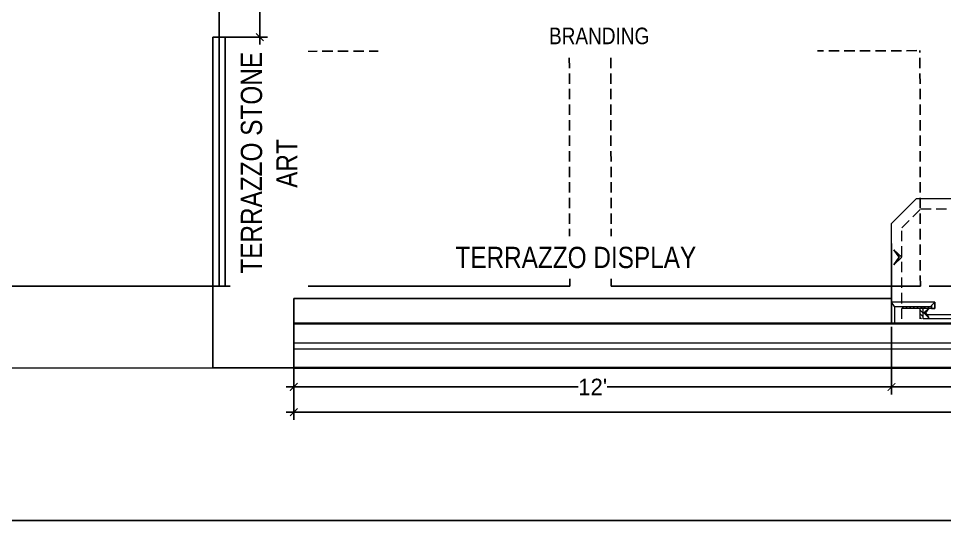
# Model space of a CAD drawing. Header units: inches. Extents: x -137722 to 81594, y -22256 to -1207.
# Drawn here: x -66035.6 to -65812.5, y -6627.7 to -6506.7 of the extents above; entities that cross this region are included whole.
import ezdxf

# ---------------------------------------------------------------- set-up
doc = ezdxf.new("R2010")
doc.units = ezdxf.units.IN
doc.header["$LTSCALE"] = 0.05
doc.header["$MEASUREMENT"] = 0
doc.header["$PDMODE"] = 3
doc.header["$PDSIZE"] = -4
doc.linetypes.add('A2-XREF-115_FURN$0$HIDDEN', pattern=[0.375, 0.25, -0.125])
doc.linetypes.add('DASHED2', pattern=[0.375, 0.25, -0.125])
doc.layers.get('Defpoints').update_dxf_attribs({"linetype": 'DASHED2'})
for name, color, linetype in [('00 floor', 7, 'Continuous'), ('beam', 7, 'Continuous'), ('Civil Dimension - Text', 7, 'Continuous'), ('Flooring Hatch', 251, 'Continuous'), ('Furniture Layout', 6, 'Continuous'), ('HATCH', 251, 'Continuous'), ('text', 176, 'Continuous'), ('Vector Graphics', 7, 'Continuous')]:
    doc.layers.add(name, color=color, linetype=linetype)
doc.layers.add('FURNITURE', color=36, linetype='Continuous', lineweight=18)
doc.layers.add('WALL', color=7, linetype='Continuous', lineweight=35)
doc.styles.add('4MMOF3-8', font='ARIALN.TTF', dxfattribs={"height": 5.12})
doc.styles.add('9-128OF1-4', font='stylu.ttf')
doc.dimstyles.new('DIM 1-4', dxfattribs={"dimtxt": 3.0792, "dimasz": 1.82, "dimexe": 1.82, "dimexo": 0, "dimgap": 0.09, "dimtad": 0, "dimzin": 0, "dimdsep": 46, "dimlunit": 4, "dimtxsty": '9-128OF1-4', "dimblk": 'ARCHTICK', "dimcen": 1.8125, "dimdle": 1.82, "dimclrd": 8, "dimclre": 8, "dimadec": 0, "dimazin": 0, "dimtfac": 1, "dimtofl": 0, "dimtmove": 0, "dimatfit": 3, "dimldrblk": 'OPEN90', "dimfxl": 1, "dimtolj": 1, "dimtzin": 0, "dimlwd": -1, "dimarcsym": 0})
pattern_1 = [(135, (-74135.5795, 60168.46373), (-0.441941738, -0.441941738), [])]

# ---------------------------------------------------------------- blocks, each defined once
blk = doc.blocks.new('adwawd')
at = {"layer": 'Flooring Hatch', "ltscale": 50, "true_color": 0xcd6928, "transparency": 33554687}
h = blk.add_hatch(color=32, dxfattribs=at)
h.dxf.hatch_style = 1
h.paths.add_polyline_path([(-77941.34, -7094.04), (-77946.01, -7099.05), (-77941.34, -7095.73), (-77936.68, -7099.05)])
at = {"layer": 'Civil Dimension - Text', "color": 2, "ltscale": 50}
for p, q in [((-77941.34, -7094.04), (-77946.01, -7099.05)), ((-77946.01, -7099.05), (-77941.34, -7095.73)), ((-77941.34, -7094.04), (-77936.68, -7099.05)), ((-77936.68, -7099.05), (-77941.34, -7095.73))]:
    blk.add_line(p, q, dxfattribs=at)
blk = doc.blocks.new('_ArchTick')
at = {"color": 0, "const_width": 0.15}
blk.add_lwpolyline([(-0.5, -0.5), (0.5, 0.5)], dxfattribs=at)
blk = doc.blocks.new('*D168')
at = {"layer": 'Civil Dimension - Text', "color": 8, "lineweight": -2, "ltscale": 50, "transparency": 16777216}
for p, q in [((-65969.28, -6581.03), (-65969.28, -6597.31)), ((-65825.28, -6581.03), (-65825.28, -6597.31))]:
    blk.add_line(p, q, dxfattribs=at)
at = {"layer": 'Civil Dimension - Text', "color": 8, "ltscale": 50, "transparency": 16777216}
for p, q in [((-65971.1, -6595.49), (-65900.75, -6595.49)), ((-65823.46, -6595.49), (-65893.82, -6595.49))]:
    blk.add_line(p, q, dxfattribs=at)
at = {"layer": 'Defpoints', "color": 0, "ltscale": 50, "transparency": 16777216}
for p in [(-65969.28, -6581.03), (-65825.28, -6581.03), (-65825.28, -6595.49)]:
    blk.add_point(p, dxfattribs=at)
at = {"layer": 'Civil Dimension - Text', "color": 8, "ltscale": 50, "transparency": 16777216, "xscale": 1.82, "yscale": 1.82, "zscale": 1.82, "rotation": 180}
blk.add_blockref('_ArchTick', (-65969.28, -6595.49), dxfattribs=at)
at = {"layer": 'Civil Dimension - Text', "color": 8, "ltscale": 50, "transparency": 16777216, "xscale": 1.82, "yscale": 1.82, "zscale": 1.82}
blk.add_blockref('_ArchTick', (-65825.28, -6595.49), dxfattribs=at)
at = {"layer": 'Civil Dimension - Text', "color": 0, "ltscale": 50, "transparency": 16777216, "insert": (-65897.28, -6595.49), "char_height": 4, "attachment_point": 5, "style": '9-128OF1-4'}
blk.add_mtext("\\A1;12'", dxfattribs=at)
blk = doc.blocks.new('_Open90')
at = {"color": 0, "linetype": 'ByBlock', "lineweight": -2}
for p, q in [((0, 0), (-1, 0)), ((-0.5, 0.5), (0, 0)), ((0, 0), (-0.5, -0.5))]:
    blk.add_line(p, q, dxfattribs=at)
blk = doc.blocks.new('*D158')
at = {"layer": 'Civil Dimension - Text', "color": 8, "lineweight": -2, "ltscale": 50, "transparency": 16777216}
for p, q in [((-65715.01, -6580.16), (-65715.01, -6597.31)), ((-65825.28, -6590.91), (-65825.28, -6597.31))]:
    blk.add_line(p, q, dxfattribs=at)
at = {"layer": 'Civil Dimension - Text', "color": 8, "ltscale": 50, "transparency": 16777216}
for p, q in [((-65827.1, -6595.49), (-65778.89, -6595.49)), ((-65713.19, -6595.49), (-65761.4, -6595.49))]:
    blk.add_line(p, q, dxfattribs=at)
at = {"layer": 'Defpoints', "color": 0, "ltscale": 50, "transparency": 16777216}
for p in [(-65715.01, -6580.16), (-65825.28, -6590.91), (-65715.01, -6595.49)]:
    blk.add_point(p, dxfattribs=at)
at = {"layer": 'Civil Dimension - Text', "color": 8, "ltscale": 50, "transparency": 16777216, "xscale": 1.82, "yscale": 1.82, "zscale": 1.82, "rotation": 180}
blk.add_blockref('_ArchTick', (-65825.28, -6595.49), dxfattribs=at)
at = {"layer": 'Civil Dimension - Text', "color": 8, "ltscale": 50, "transparency": 16777216, "xscale": 1.82, "yscale": 1.82, "zscale": 1.82}
blk.add_blockref('_ArchTick', (-65715.01, -6595.49), dxfattribs=at)
at = {"layer": 'Civil Dimension - Text', "color": 0, "ltscale": 50, "transparency": 16777216, "insert": (-65770.14, -6595.49), "char_height": 4, "attachment_point": 5, "style": '9-128OF1-4'}
blk.add_mtext('\\A1;9\'-2{\\H1x;\\S1#4;}"', dxfattribs=at)
blk = doc.blocks.new('*D159')
at = {"layer": 'Civil Dimension - Text', "color": 8, "lineweight": -2, "ltscale": 50, "transparency": 16777216}
for p, q in [((-65969.28, -6590.91), (-65969.28, -6603.38)), ((-65573.28, -6592.77), (-65573.28, -6603.38))]:
    blk.add_line(p, q, dxfattribs=at)
at = {"layer": 'Civil Dimension - Text', "color": 8, "ltscale": 50, "transparency": 16777216}
for p, q in [((-65971.1, -6601.56), (-65807.77, -6601.56)), ((-65571.46, -6601.56), (-65801.47, -6601.56))]:
    blk.add_line(p, q, dxfattribs=at)
at = {"layer": 'Defpoints', "color": 0, "ltscale": 50, "transparency": 16777216}
for p in [(-65969.28, -6590.91), (-65573.28, -6592.77), (-65573.28, -6601.56)]:
    blk.add_point(p, dxfattribs=at)
at = {"layer": 'Civil Dimension - Text', "color": 8, "ltscale": 50, "transparency": 16777216, "xscale": 1.82, "yscale": 1.82, "zscale": 1.82, "rotation": 180}
blk.add_blockref('_ArchTick', (-65969.28, -6601.56), dxfattribs=at)
at = {"layer": 'Civil Dimension - Text', "color": 8, "ltscale": 50, "transparency": 16777216, "xscale": 1.82, "yscale": 1.82, "zscale": 1.82}
blk.add_blockref('_ArchTick', (-65573.28, -6601.56), dxfattribs=at)
at = {"layer": 'Civil Dimension - Text', "color": 0, "ltscale": 50, "transparency": 16777216, "insert": (-65804.62, -6601.56), "char_height": 3, "attachment_point": 5, "style": '9-128OF1-4'}
blk.add_mtext("\\A1;33'", dxfattribs=at)
blk = doc.blocks.new('*D162')
at = {"layer": 'Civil Dimension - Text', "color": 8, "ltscale": 50, "transparency": 16777216}
for p, q in [((-65977.46, -6449.09), (-65977.46, -6472.35)), ((-65977.46, -6512.98), (-65977.46, -6489.72))]:
    blk.add_line(p, q, dxfattribs=at)
at = {"layer": 'Civil Dimension - Text', "color": 8, "lineweight": -2, "ltscale": 50, "transparency": 16777216}
for p, q in [((-65987.28, -6450.91), (-65975.64, -6450.91)), ((-65988.78, -6511.16), (-65975.64, -6511.16))]:
    blk.add_line(p, q, dxfattribs=at)
at = {"layer": 'Defpoints', "color": 0, "ltscale": 50, "transparency": 16777216}
for p in [(-65987.28, -6450.91), (-65977.46, -6450.91), (-65988.78, -6511.16)]:
    blk.add_point(p, dxfattribs=at)
at = {"layer": 'Civil Dimension - Text', "color": 8, "ltscale": 50, "transparency": 16777216, "xscale": 1.82, "yscale": 1.82, "zscale": 1.82}
for p, rotation in [((-65977.46, -6450.91), 90), ((-65977.46, -6511.16), 270)]:
    blk.add_blockref('_ArchTick', p, dxfattribs=dict(at, rotation=rotation))
at = {"layer": 'Civil Dimension - Text', "color": 0, "ltscale": 50, "transparency": 16777216, "insert": (-65977.46, -6481.03), "char_height": 4, "attachment_point": 5, "rotation": 90, "style": '9-128OF1-4'}
blk.add_mtext('\\A1;5\'-0{\\H1x;\\S1#4;}"', dxfattribs=at)

msp = doc.modelspace()

# ---------------------------------------------------------------- hatches: boundary and pattern name
at = {"layer": 'HATCH', "ltscale": 50, "true_color": 0xb3691e}
h = msp.add_hatch(dxfattribs=at)
h.set_pattern_fill('ANSI31', color=32, scale=5, angle=90)
h.set_pattern_definition(pattern_1)
h.paths.add_polyline_path([(-65817.633, -6579.0819), (-65818.383, -6579.0819), (-65818.383, -6576.4599), (-65822.7831, -6576.4599), (-65822.7831, -6576.0819), (-65817.633, -6576.0819)])
h = msp.add_hatch(dxfattribs=at)
h.set_pattern_fill('ANSI31', color=32, scale=5, angle=90)
h.set_pattern_definition(pattern_1)
h.paths.add_polyline_path([(-65817.633, -6576.4599), (-65817.633, -6576.0819), (-65815.6704, -6576.0819), (-65815.6704, -6576.4599)])
h = msp.add_hatch(dxfattribs=at)
h.set_pattern_fill('ANSI31', color=32, scale=5, angle=90)
h.set_pattern_definition(pattern_1)
h.paths.add_polyline_path([(-65815.6704, -6576.4599), (-65815.6704, -6576.0819), (-65817.633, -6576.0819), (-65817.633, -6576.4599)])

# ---------------------------------------------------------------- linework, layer by layer
at = {"color": 5, "lineweight": 13}
msp.add_lwpolyline([(-65969.2831, -6584.8514), (-65575.2748, -6584.8514), (-65575.2748, -6586.4132), (-65969.2831, -6586.4132)], close=True, dxfattribs=at)
at = {"layer": '00 floor'}
msp.add_lwpolyline([(-65988.7831, -6511.159), (-65988.7831, -6571.159), (-65985.7831, -6571.159), (-65985.7831, -6511.159)], close=True, dxfattribs=at)
at = {"layer": 'beam', "color": 9, "ltscale": 15, "true_color": 0xc7c8ca}
for p, q in [((-65987.2831, -6484.159), (-65987.2831, -6571.159)), ((-65977.377, -6514.6146), (-65977.286, -6571.159))]:
    msp.add_line(p, q, dxfattribs=at)
at = {"layer": 'beam', "color": 9, "linetype": 'A2-XREF-115_FURN$0$HIDDEN', "ltscale": 200, "true_color": 0xc7c8ca}
for p, q in [((-65977.4055, -6514.6146), (-65902.9033, -6514.5323)), ((-65902.8121, -6571.159), (-65902.9033, -6514.5323)), ((-65892.9033, -6514.5212), (-65818.4296, -6514.439)), ((-65892.8121, -6571.159), (-65892.9033, -6514.5212)), ((-65818.3383, -6571.159), (-65818.4296, -6514.439))]:
    msp.add_line(p, q, dxfattribs=at)
at = {"layer": 'beam', "color": 253, "ltscale": 15}
for p, q in [((-65988.7831, -6571.159), (-66177.0331, -6571.159)), ((-65969.2831, -6571.159), (-65902.8121, -6571.159)), ((-65988.7831, -6590.909), (-66176.7831, -6591.159))]:
    msp.add_line(p, q, dxfattribs=at)
at = {"layer": 'beam', "color": 251, "ltscale": 15, "true_color": 0x636466}
for p, q in [((-65892.8121, -6571.159), (-65818.3383, -6571.159)), ((-65816.1893, -6571.159), (-65741.7155, -6571.159))]:
    msp.add_line(p, q, dxfattribs=at)
at = {"layer": 'beam', "color": 253, "ltscale": 15}
msp.add_lwpolyline([(-65967.5331, -6312.909), (-65463.0331, -6312.909), (-65463.0331, -6627.659), (-66459.7831, -6627.659), (-66459.7831, -6312.909), (-66198.2831, -6312.909)], dxfattribs=at)
at = {"layer": 'FURNITURE', "color": 6, "ltscale": 50}
for p, q in [((-65825.2831, -6556.0819), (-65819.2831, -6550.0819)), ((-65819.2831, -6550.0819), (-65720.4511, -6550.0819)), ((-65825.2831, -6579.8319), (-65825.2831, -6556.0819)), ((-65814.883, -6575.0819), (-65825.2831, -6575.0819)), ((-65814.883, -6575.0819), (-65825.2831, -6575.0819)), ((-65824.5331, -6576.0819), (-65825.2831, -6575.0819)), ((-65814.883, -6575.0819), (-65824.5718, -6575.0819)), ((-65814.883, -6575.0819), (-65824.5718, -6575.0819)), ((-65824.5331, -6576.0819), (-65815.6704, -6576.0819)), ((-65824.5331, -6576.0819), (-65824.5331, -6579.8319)), ((-65823.8218, -6576.0819), (-65815.6704, -6576.0819)), ((-65814.883, -6576.0819), (-65814.883, -6575.0819)), ((-65814.883, -6576.0819), (-65814.883, -6575.0819)), ((-65772.1914, -6578.0819), (-65816.7648, -6578.0819))]:
    msp.add_line(p, q, dxfattribs=at)
at = {"layer": 'FURNITURE', "color": 6, "linetype": 'A2-XREF-115_FURN$0$HIDDEN', "ltscale": 200}
for p, q in [((-65822.7831, -6557.1175), (-65818.2476, -6552.5819)), ((-65818.2476, -6552.5819), (-65721.4866, -6552.5819)), ((-65822.7831, -6579.0819), (-65822.7831, -6557.1175))]:
    msp.add_line(p, q, dxfattribs=at)
at = {"layer": 'FURNITURE', "color": 36, "ltscale": 50}
for p, q in [((-65817.633, -6579.0819), (-65817.633, -6576.0819)), ((-65818.383, -6579.0819), (-65818.383, -6576.4599))]:
    msp.add_line(p, q, dxfattribs=at)
at = {"layer": 'FURNITURE', "ltscale": 50}
for p, q in [((-65822.7831, -6576.4599), (-65815.6704, -6576.4599)), ((-65721.944, -6579.0819), (-65817.633, -6579.0819))]:
    msp.add_line(p, q, dxfattribs=at)
at = {"layer": 'Furniture Layout', "ltscale": 50}
for p, q in [((-65815.6704, -6575.8693), (-65814.883, -6575.0819)), ((-65815.6704, -6575.8693), (-65814.883, -6575.0819)), ((-65815.6704, -6575.8693), (-65815.6704, -6576.5504)), ((-65815.6704, -6575.8693), (-65815.6704, -6576.5504)), ((-65814.883, -6575.0819), (-65814.883, -6576.5504)), ((-65814.883, -6575.0819), (-65814.883, -6576.5504)), ((-65814.883, -6576.5504), (-65815.6704, -6576.5504)), ((-65814.883, -6576.5504), (-65815.6704, -6576.5504))]:
    msp.add_line(p, q, dxfattribs=at)
at = {"layer": 'Vector Graphics', "color": 1, "linetype": 'Continuous', "ltscale": 3}
msp.add_line((-65825.2831, -6560.909), (-65825.2831, -6580.159), dxfattribs=at)
msp.add_lwpolyline([(-65988.7831, -6590.909), (-65969.2831, -6590.909), (-65969.2831, -6571.159), (-65988.7831, -6571.159), (-65988.7831, -6590.909)], dxfattribs=at)
at = {"layer": 'WALL'}
for p, q in [((-65969.2831, -6580.159), (-65573.2831, -6580.159)), ((-65573.2831, -6590.909), (-65969.2831, -6590.909))]:
    msp.add_line(p, q, dxfattribs=at)

# ---------------------------------------------------------------- block references
at = {"layer": 'Civil Dimension - Text'}
for p, xscale, yscale, zscale, rotation in [((-63043.2082, -37103.0882), 0.391818498610159, 0.391818498610159, 0.391818498610159, 270.0000000000001), ((-67579.225, -25933.5054), -0.2483388566316006, 0.2483388566316006, 0.2483388566316006, 90)]:
    msp.add_blockref('adwawd', p, dxfattribs=dict(at, xscale=xscale, yscale=yscale, zscale=zscale, rotation=rotation))

# ---------------------------------------------------------------- dimensions: what is measured, and where the dimension line sits
at = {"layer": 'Civil Dimension - Text', "ltscale": 50}
for base, p1, p2, picture, middle in [((-65715.0052, -6595.491), (-65825.2831, -6590.909), (-65715.0052, -6580.159), '*D158', (-65770.1442, -6595.491)), ((-65825.2831, -6595.491), (-65969.2831, -6581.034), (-65825.2831, -6581.034), '*D168', (-65897.2831, -6595.491))]:
    dim = msp.add_linear_dim(base=base, p1=p1, p2=p2, dimstyle='DIM 1-4', override={"dimtxt": 4, "dimdec": 3, "dimtdec": 3, "dimtmove": 1, "dimfxl": 0, "dimfrac": 1, "dimarcsym": 1}, dxfattribs=at)
    dim.commit()
    dim.dimension.update_dxf_attribs({"geometry": picture, "text_midpoint": middle})
dim = msp.add_linear_dim(base=(-65573.2831, -6601.5576), p1=(-65969.2831, -6590.909), p2=(-65573.2831, -6592.7691), dimstyle='DIM 1-4', override={"dimtxt": 3, "dimdec": 3, "dimtdec": 3, "dimtmove": 1, "dimfxl": 0, "dimfrac": 1, "dimarcsym": 1}, dxfattribs=at)
dim.commit()
dim.dimension.update_dxf_attribs({"geometry": '*D159', "text_midpoint": (-65804.6215, -6601.5576), "dimtype": 160})

# ---------------------------------------------------------------- next in the draw order: texts
at = {"layer": 'text', "ltscale": 50, "insert": (-65975.2154, -6574.8275), "char_height": 5.12, "width": 66.281096, "attachment_point": 4, "rotation": 90, "style": '4MMOF3-8', "bg_fill": 2}
msp.add_mtext('\\pi6.65171;TERRAZZO STONE \\P\\pi27.33078;ART', dxfattribs=at)
at = {"layer": 'text', "ltscale": 50, "attachment_point": 4, "style": '4MMOF3-8', "bg_fill": 2}
for s, insert, char_height, width in [('\\pi39.11909;BRANDING', (-65946.9218, -6510.9132), 4, 101.801618), ('\\pi4.23315;TERRAZZO DISPLAY', (-65934.5703, -6564.3017), 5.12, 66.281096)]:
    msp.add_mtext(s, dxfattribs=dict(at, insert=insert, char_height=char_height, width=width))

# ---------------------------------------------------------------- next in the draw order: linework, layer by layer
at = {"layer": '00 floor'}
msp.add_lwpolyline([(-65969.2831, -6574.159), (-65825.2831, -6574.159), (-65825.2831, -6580.159), (-65969.2831, -6580.159)], close=True, dxfattribs=at)

# ---------------------------------------------------------------- next in the draw order: dimensions: what is measured, and where the dimension line sits
at = {"layer": 'Civil Dimension - Text', "ltscale": 50}
dim = msp.add_linear_dim(base=(-65977.4607, -6450.909), p1=(-65988.7831, -6511.159), p2=(-65987.2831, -6450.909), angle=90, dimstyle='DIM 1-4', override={"dimtxt": 4, "dimdec": 3, "dimtdec": 3, "dimtmove": 1, "dimfxl": 0, "dimfrac": 1, "dimarcsym": 1}, dxfattribs=at)
dim.commit()
dim.dimension.update_dxf_attribs({"geometry": '*D162', "text_midpoint": (-65977.4607, -6481.034)})

doc.saveas('drawing.dxf')
